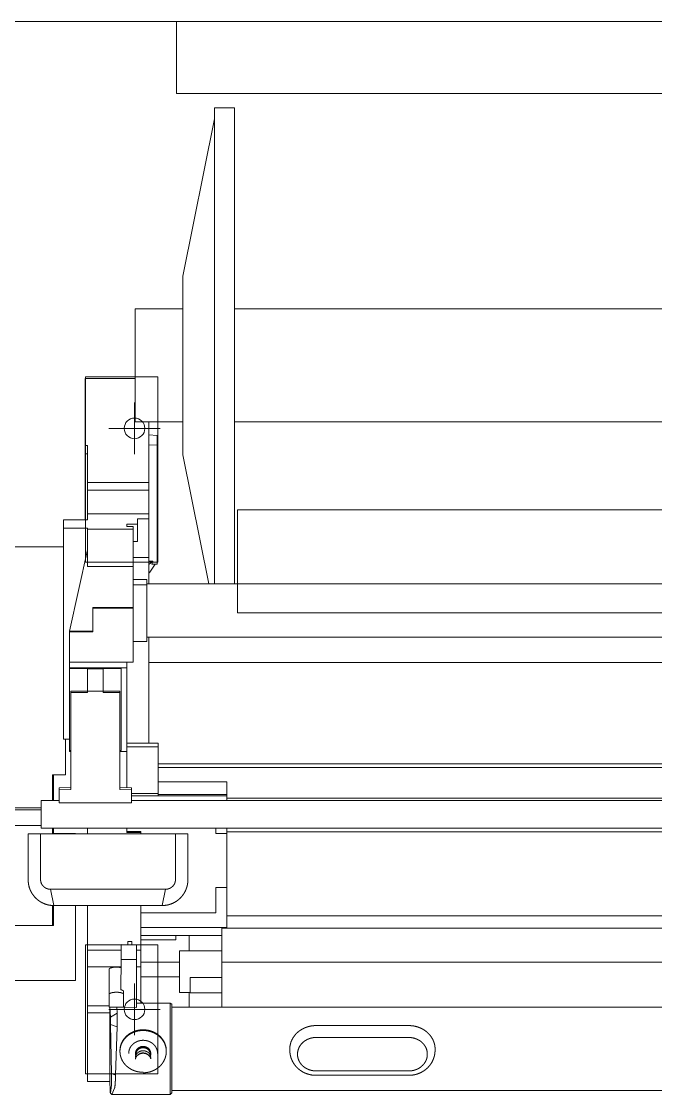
# Model space of a CAD drawing. Header units: millimetres. Extents: x 2905 to 8933, y 3109 to 7202.
# Drawn here: x 4486 to 5716, y 5118 to 7202 of the extents above; entities that cross this region are included whole.
import ezdxf

# ---------------------------------------------------------------- set-up
doc = ezdxf.new("R2010")
doc.units = ezdxf.units.MM
doc.layers.add('1', color=7, linetype='Continuous', true_color=0xffffff)

msp = doc.modelspace()

# ---------------------------------------------------------------- linework, layer by layer
at = {"layer": '1', "color": 4, "linetype": 'Continuous', "lineweight": 13}
for p, q in [((2905.1, 7201.9), (8933.1, 7201.9)), ((2905.1, 7201.9), (8933.1, 7201.9)), ((2905.1, 7201.9, -300), (8933.1, 7201.9, -300)), ((4786.6, 7061.9), (4786.6, 7201.9)), ((4786.6, 7061.9), (8430.6, 7061.9)), ((4899.1, 7034.1), (4860.1, 7034.1)), ((4860.1, 7013.1), (4799.1, 6707.6)), ((4799.2, 6643.7), (4706.1, 6643.7)), ((8319.1, 6643.7), (4899.1, 6643.7)), ((4609.1, 6378.4), (4609.1, 6508.9)), ((4609.1, 6508.9), (4706.1, 6508.9)), ((4610.1, 6511.9), (4750.6, 6511.9)), ((4610.1, 6151.9), (4610.1, 6511.9)), ((4750.6, 6511.9), (4750.6, 6151.9)), ((4705.1, 6461.9), (4705.1, 6361.9)), ((4706.1, 6424.6), (4799.2, 6424.6)), ((4733.1, 6424.6), (4733.1, 6306.8)), ((4734.9, 6424.6), (4733.1, 6424.4)), ((4899.1, 6424.6), (8319.1, 6424.6)), ((4655.1, 6411.9), (4755.1, 6411.9)), ((4733.1, 6399.4), (4749.1, 6398)), ((4749.1, 6379.3), (4749.1, 6398)), ((4609.1, 6362.3), (4609.1, 6378.4)), ((4614.1, 6378.4), (4609.1, 6378.4)), ((4614.1, 6378.4), (4614.1, 6306.8)), ((4749.1, 6379.3), (4733.1, 6379.9)), ((4749.1, 6379.3), (4749.1, 6148)), ((4609.1, 6234), (4609.1, 6362.3)), ((4609.1, 6362.3), (4614.1, 6362.3)), ((4799.1, 6360.6), (4849.2, 6109.9)), ((4614.1, 6306.8), (4614.1, 6291.6)), ((4614.1, 6306.8), (4733.1, 6306.8)), ((4733.1, 6306.8), (4733.1, 6291.6)), ((4614.1, 6245.7), (4614.1, 6291.6)), ((4733.1, 6291.6), (4614.1, 6291.6)), ((4733.1, 6291.6), (4733.1, 6245.7)), ((4905.1, 6053.9), (4905.1, 6253.9)), ((4905.1, 6253.9), (8313.1, 6253.9)), ((4567.1, 6234), (4567.1, 6218.2)), ((4614.1, 6234), (4567.1, 6234)), ((4614.1, 6234), (4614.1, 6245.7)), ((4614.1, 6245.7), (4733.1, 6245.7)), ((4733.1, 6236.5), (4711.1, 6236.5)), ((4711.1, 6236.5), (4711.1, 6226.1)), ((4733.1, 6245.7), (4733.1, 6236.5)), ((4733.1, 6236.5), (4733.1, 6161.1)), ((4567.1, 6218.2), (4567.1, 5808.7)), ((4614.1, 6218.2), (4567.1, 6218.2)), ((4614.1, 6216.5), (4614.1, 6218.2)), ((4614.1, 6216.5), (4614.1, 6143.6)), ((4614.1, 6216.5), (4702.6, 6216.5)), ((4690.1, 6221.3), (4690.1, 6226.1)), ((4690.1, 6226.1), (4711.1, 6226.1)), ((4702.6, 6221.3), (4690.1, 6221.3)), ((4702.6, 6221.3), (4702.6, 6216.5)), ((4702.6, 6143.6), (4702.6, 6216.5)), ((4711.1, 6192.4), (4711.1, 6226.1)), ((4702.6, 6192.4), (4711.1, 6192.4)), ((4341.1, 6181.8), (4567.1, 6181.8)), ((4614.1, 6176.1), (4579.1, 6018.4)), ((4579.1, 6018.2), (4614.1, 6175.8)), ((4750.6, 6151.9), (4610.1, 6151.9)), ((4702.6, 6161.1), (4733.1, 6161.1)), ((4733.1, 6161.1), (4733.1, 6109.9)), ((4740.7, 6154), (4733.1, 6147.6)), ((4733.1, 6154), (4740.7, 6154)), ((4745.2, 6148), (4735, 6132.5)), ((4740.7, 6154), (4738.7, 6148)), ((4749.1, 6148), (4738.7, 6148)), ((4702.6, 6143.6), (4614.1, 6143.6)), ((4702.6, 6143.6), (4702.6, 6064.3)), ((4735, 6132.5), (4733.1, 6130.9)), ((4729.1, 6118.3), (4702.6, 6118.3)), ((4729.1, 6107.9), (4702.6, 6107.9)), ((4729.1, 6118.3), (4729.1, 6107.9)), ((8492.6, 6109.9), (4729.1, 6109.9)), ((4729.1, 6107.9), (4729.1, 5998)), ((4623.9, 6062.8), (4623.9, 6064.3)), ((4623.9, 6064.3), (4702.6, 6064.3)), ((4702.6, 6062.8), (4623.9, 6062.8)), ((4623.9, 6062.8), (4623.9, 6016.7)), ((4702.6, 6064.3), (4702.6, 6062.8)), ((4702.6, 6062.8), (4702.6, 5958)), ((8313.1, 6053.9), (4905.1, 6053.9)), ((4579.1, 6018.4), (4579.1, 6018.2)), ((4579.1, 6016.7), (4579.1, 6018.2)), ((4623.9, 6018.2), (4579.1, 6018.2)), ((4579.1, 5958), (4579.1, 6016.7)), ((4623.9, 6016.7), (4579.1, 6016.7)), ((4729.1, 6006.4), (8492.6, 6006.4)), ((4733.1, 6006.4), (4733.1, 5800.9)), ((4729.1, 5998), (4702.6, 5998)), ((4579.1, 5946.7), (4579.1, 5958)), ((4579.1, 5958), (4702.6, 5958)), ((4579.1, 5945.9), (4579.1, 5946.7)), ((4579.1, 5946.7), (4679.1, 5946.7)), ((4579.1, 5786.5), (4579.1, 5945.9)), ((4614.1, 5945.9), (4579.1, 5945.9)), ((4614.1, 5945), (4614.1, 5945.9)), ((4614.1, 5901.9), (4614.1, 5945)), ((4614.1, 5945), (4644.1, 5945)), ((4644.1, 5945.9), (4644.1, 5945)), ((4679.1, 5945.9), (4644.1, 5945.9)), ((4644.1, 5901.9), (4644.1, 5945)), ((4679.1, 5946.7), (4690.1, 5946.7)), ((4679.1, 5945.9), (4679.1, 5946.7)), ((4679.1, 5945.9), (4679.1, 5786.5)), ((4690.1, 5946.7), (4690.1, 5958)), ((4690.1, 5784.3), (4690.1, 5946.7)), ((8472.1, 5957.3), (4733.2, 5957.3)), ((4581.6, 5898.8), (4581.6, 5901.5)), ((4614.1, 5901.5), (4581.6, 5901.5)), ((4614.1, 5898.8), (4581.6, 5898.8)), ((4581.6, 5898.8), (4581.6, 5710.9)), ((4614.1, 5901.9), (4614.1, 5898.8)), ((4644.1, 5901.9), (4614.1, 5901.9)), ((4644.1, 5898.8), (4644.1, 5901.9)), ((4676.6, 5901.5), (4644.1, 5901.5)), ((4676.6, 5898.8), (4644.1, 5898.8)), ((4676.6, 5898.8), (4676.6, 5901.5)), ((4676.6, 5898.8), (4676.6, 5710.9)), ((4579.1, 5808.7), (4567.1, 5808.7)), ((4571.1, 5808.7), (4571.1, 5739.3)), ((4690.1, 5800.9), (4751.1, 5800.9)), ((4690.1, 5793.5), (4751.1, 5793.5)), ((4751.1, 5800.9), (4751.1, 5793.5)), ((4751.1, 5793.5), (4751.1, 5702.8)), ((4579.1, 5786.5), (4579.1, 5784.3)), ((4581.6, 5786.5), (4579.1, 5786.5)), ((4581.6, 5784.3), (4579.1, 5784.3)), ((4676.6, 5786.5), (4679.1, 5786.5)), ((4690.1, 5784.3), (4676.6, 5784.3)), ((8472.1, 5760.9), (4751.2, 5760.9)), ((8472.1, 5753.6), (4751.2, 5753.6)), ((4546.1, 5689.1), (4546.1, 5739.3)), ((4547.6, 5739.3), (4546.1, 5739.3)), ((4547.6, 5739.3), (4571.1, 5739.3)), ((4547.6, 5689.1), (4547.6, 5739.3)), ((4559.1, 5713.8), (4581.6, 5714.6)), ((4559.1, 5713.8), (4559.1, 5710.1)), ((4581.6, 5710.9), (4559.1, 5710.1)), ((4559.1, 5685.1), (4559.1, 5710.1)), ((4676.6, 5714.6), (4699.1, 5713.8)), ((4676.6, 5710.9), (4699.1, 5710.1)), ((4690.1, 5714.1), (4690.1, 5726.1)), ((4699.1, 5710.1), (4699.1, 5713.8)), ((4699.1, 5710.1), (4699.1, 5685.1)), ((4884.1, 5725.9), (4751.1, 5725.9)), ((4884.1, 5725.8), (4884.1, 5721)), ((4559.1, 5689.1), (4524.1, 5689.1)), ((4524.1, 5685.4), (4524.1, 5689)), ((4547.6, 5689.5), (4559.1, 5689.5)), ((4699.1, 5702.8), (4751.1, 5702.8)), ((4699.1, 5698.5), (4751.1, 5698.5)), ((4699.1, 5698.4), (4884.1, 5698.4)), ((8519.1, 5689.1), (4699.2, 5689.1)), ((4751.1, 5698.5), (4751.1, 5702.8)), ((4884.1, 5700.8), (4751.1, 5700.8)), ((4884.1, 5698.4), (4884.1, 5700.8)), ((4884.1, 5698.4), (4884.1, 5689.1)), ((8379.1, 5693.7), (4884.1, 5693.7)), ((4524.1, 5675.4), (4223.1, 5675.4)), ((4524.1, 5671), (4223.1, 5671)), ((4524.1, 5669.6), (4524.1, 5649.6)), ((4699.1, 5685.1), (4559.1, 5685.1)), ((4524.1, 5641.1), (4223.1, 5641.1)), ((4524.1, 5635.4), (8714.1, 5635.4)), ((4546.1, 5624.6), (4546.1, 5635.4)), ((4547.6, 5624.6), (4547.6, 5635.4)), ((4614.1, 5624.6), (4614.1, 5635.4)), ((4690.1, 5635.4), (4690.1, 5627.5)), ((4717.1, 5628.9), (4690.1, 5628.9)), ((4690.1, 5627.5), (4717.1, 5627.5)), ((4717.1, 5628.9), (4717.1, 5627.5)), ((4717.1, 5624.6), (4717.1, 5627.5)), ((4863.1, 5635.4), (4863.1, 5625.6)), ((4884.1, 5625.6), (4863.1, 5625.6)), ((4884.1, 5635.4), (4884.1, 5625.6)), ((8379.1, 5628.6), (4884.1, 5628.6)), ((4884.1, 5520.7), (4884.1, 5625.6)), ((4498.6, 5535.4), (4498.6, 5624.6)), ((4498.6, 5624.6), (4522.8, 5624.6)), ((4522.8, 5624.6), (4522.8, 5535.4)), ((4590.8, 5625.1), (4547.6, 5625.1)), ((4784.4, 5535.4), (4784.4, 5624.6)), ((4784.4, 5624.6), (4808.6, 5624.6)), ((4808.6, 5624.6), (4808.6, 5535.4)), ((4542.3, 5517), (4548.6, 5485.4)), ((4764.9, 5517), (4758.6, 5485.4)), ((4863.1, 5520.7), (4884.1, 5520.7)), ((4863.1, 5520.7), (4863.1, 5471.5)), ((4884.1, 5520.7), (4884.1, 5475.8)), ((4546.1, 5446.8), (4546.1, 5485.4)), ((4547.6, 5446.8), (4547.6, 5485.4)), ((4614.1, 5399), (4614.1, 5485.4)), ((4717.1, 5399), (4717.1, 5485.4)), ((4717.1, 5471.5), (4863.1, 5471.5)), ((4884.1, 5465.2), (8379.1, 5465.2)), ((4546.1, 5446.8), (4341.1, 5446.8)), ((4547.6, 5446.8), (4546.1, 5446.8)), ((4717.1, 5443.1), (4884.1, 5443.1)), ((8333.1, 5441.5), (4874.6, 5441.5)), ((4884.1, 5443.1), (4884.1, 5441.5)), ((4717.1, 5427.5), (4874.6, 5427.5)), ((4717.1, 5419), (4785.1, 5419)), ((4785.1, 5427.5), (4785.1, 5419)), ((4811.1, 5427.5), (4811.1, 5397.8)), ((4610.1, 5158.9), (4610.1, 5408.9)), ((4610.1, 5408.9), (4750.6, 5408.9)), ((4614.1, 5371.9), (4614.1, 5399)), ((4679, 5399), (4614.1, 5399)), ((4679.1, 5409.6), (4678.9, 5380.9)), ((4709.1, 5409.3), (4679.1, 5409.6)), ((4699.9, 5415.8), (4691.9, 5415.8)), ((4691.9, 5415.3), (4691.9, 5409.5)), ((4699.9, 5415.3), (4699.9, 5409.4)), ((4708.9, 5380.7), (4709.1, 5409.3)), ((4709.1, 5409.3), (4709.1, 5316.4)), ((4717.1, 5399), (4709.1, 5399)), ((4717.1, 5371.9), (4717.1, 5399)), ((4750.6, 5408.9), (4750.6, 5158.9)), ((4874.6, 5397.8), (4792.6, 5397.8)), ((4678.9, 5380.9), (4678.8, 5321.9)), ((4678.9, 5380.9), (4708.9, 5380.7)), ((4708.9, 5380.7), (4708.8, 5287.7)), ((4792.6, 5375.5), (4717.1, 5375.5)), ((4614.1, 5290.9), (4614.1, 5366.3)), ((4678.9, 5366.3), (4614.1, 5366.3)), ((4655.9, 5361.8), (4655.9, 5335.5)), ((4655.9, 5361.8), (4655.9, 5313)), ((4717.1, 5366.3), (4709.1, 5366.3)), ((4717.1, 5296.1), (4717.1, 5366.3)), ((8333.1, 5375.2), (4874.6, 5375.2)), ((4125.8, 5340.1), (4590.8, 5340.1)), ((4655.9, 5335.5), (4655.9, 5327.8)), ((4705.1, 5333.9), (4705.1, 5233.9)), ((4717.1, 5347.1), (4792.6, 5347.1)), ((4874.6, 5345.8), (4813.1, 5345.8)), ((4655.9, 5329), (4655.9, 5327.8)), ((4655.9, 5329), (4655.9, 5288.1)), ((4655.9, 5288.1), (4655.9, 5313)), ((4683.9, 5313), (4683.9, 5318.7)), ((4683.9, 5288.1), (4683.9, 5313)), ((4709.1, 5316.4), (4708.8, 5287.7)), ((4792.6, 5316.8), (4813.1, 5316.8)), ((4811.1, 5316.8), (4811.1, 5288.3)), ((4813.1, 5315.8), (4874.6, 5315.8)), ((4708.9, 5296.1), (4774.4, 5296.1)), ((4774.4, 5296.1), (4777.4, 5294.1)), ((4774.4, 5296.1), (4774.4, 5276.3)), ((4777.4, 5294.1), (4777.4, 5274.4)), ((4614.1, 5290.9), (4655.9, 5290.9)), ((4614.1, 5144), (4614.1, 5277.1)), ((4614.1, 5277.1), (4657.4, 5277.1)), ((4655.1, 5283.9), (4755.1, 5283.9)), ((4655.9, 5288.1), (4683.9, 5288.1)), ((4657.4, 5287.3), (4658.6, 5288.1)), ((4657.4, 5287.3), (4658.3, 5268.4)), ((4657.4, 5287.3), (4657.4, 5141.1)), ((4658.3, 5268.4), (4671.2, 5276.3)), ((4670.8, 5288.1), (4671.2, 5276.3)), ((4678.8, 5288.1), (4678.8, 5287.9)), ((4678.8, 5287.9), (4708.8, 5287.7)), ((4777.4, 5288.3), (8407.4, 5288.3)), ((4658.7, 5254.8), (4671.2, 5249.8)), ((4660.3, 5159.2), (4658.7, 5254.8)), ((4777.4, 5157.2), (4777.4, 5251.1)), ((5057.4, 5252.4), (5147.4, 5252.4)), ((5147.4, 5252.4), (5237.4, 5252.4)), ((4671.2, 5249.8), (4668.3, 5155.9)), ((4774.4, 5249.8), (4774.4, 5155.9)), ((5057.4, 5229.3), (5147.4, 5229.3)), ((5237.4, 5229.3), (5147.4, 5229.3)), ((4676.8, 5203.6), (4676.8, 5202.3)), ((4707, 5198.6), (4707, 5196.9)), ((4708, 5196.9), (4708, 5195.1)), ((4735.5, 5195.1), (4735.5, 5196.9)), ((4736.5, 5196.9), (4736.5, 5198.6)), ((4766.8, 5202.3), (4766.8, 5203.6)), ((4750.6, 5158.9), (4610.1, 5158.9)), ((4660.3, 5159.2), (4668.3, 5155.9)), ((5057.4, 5164.3), (5237.4, 5164.3)), ((5057.4, 5155.8), (5237.4, 5155.8)), ((4657.4, 5144), (4614.1, 5144)), ((4657.4, 5141.1), (4657.7, 5130.2)), ((4658.2, 5121.4), (4660.2, 5136.6)), ((4666.3, 5130.6), (4661.1, 5118.6)), ((4774.4, 5130.6), (4774.4, 5118.6)), ((4777.4, 5121.6), (4777.4, 5133.6)), ((4777.4, 5126.5), (8407.4, 5126.5)), ((4658.2, 5121.4), (4661.1, 5118.6)), ((4661, 5118.5), (4774.4, 5118.5)), ((4774.4, 5118.5), (4777.4, 5121.5))]:
    msp.add_line(p, q, dxfattribs=at)
for centre in [(4705.1, 6411.9), (4705.1, 5283.9)]:
    msp.add_circle(centre, 20, dxfattribs=at)
for points, knots in [([(4860.1, 7034.1), (4860.1, 7034), (4860.1, 7033.2), (4860.1, 7032.5), (4860.1, 7030.5), (4860.1, 7027.6), (4860.1, 7024), (4860.1, 7019.5), (4860.1, 7014.3), (4860.1, 7008.3), (4860.1, 7001.5), (4860.1, 6993.9), (4860.1, 6985.6), (4860.1, 6976.6), (4860.1, 6966.8), (4860.1, 6956.4), (4860.1, 6950.9), (4860.1, 6939.4), (4860.1, 6927.2), (4860.1, 6914.5), (4860.1, 6907.8), (4860.1, 6894.1), (4860.1, 6879.8), (4860.1, 6865), (4860.1, 6849.6), (4860.1, 6841.7), (4860.1, 6825.5), (4860.1, 6808.9), (4860.1, 6800.4), (4860.1, 6783.1), (4860.1, 6765.4), (4860.1, 6747.3), (4860.1, 6728.9), (4860.1, 6710.1), (4860.1, 6691.1), (4860.1, 6681.5), (4860.1, 6662.1), (4860.1, 6642.5), (4860.1, 6622.7), (4860.1, 6602.7), (4860.1, 6582.7), (4860.1, 6562.6), (4860.1, 6542.4), (4860.1, 6532.3), (4860.1, 6512.1), (4860.1, 6492), (4860.1, 6471.9), (4860.1, 6451.9), (4860.1, 6432.1), (4860.1, 6412.4), (4860.1, 6393), (4860.1, 6373.7), (4860.1, 6354.7), (4860.1, 6336), (4860.1, 6317.7), (4860.1, 6299.7), (4860.1, 6282), (4860.1, 6264.8), (4860.1, 6248), (4860.1, 6231.7), (4860.1, 6223.7), (4860.1, 6208.2), (4860.1, 6193.1), (4860.1, 6178.7), (4860.1, 6164.8), (4860.1, 6151.5), (4860.1, 6138.8), (4860.1, 6126.7), (4860.1, 6115.4), (4860.1, 6109.9)], [0, 0, 0.00011, 0.000991, 0.001762, 0.003962, 0.007038, 0.010984, 0.015793, 0.021458, 0.02797, 0.035318, 0.04349, 0.052473, 0.062251, 0.07281, 0.084132, 0.090074, 0.102504, 0.11565, 0.129489, 0.136662, 0.151498, 0.166968, 0.183049, 0.199712, 0.208254, 0.225742, 0.243743, 0.252927, 0.271643, 0.290799, 0.310362, 0.330302, 0.350584, 0.371177, 0.381579, 0.402574, 0.423795, 0.445206, 0.466774, 0.488464, 0.510238, 0.532063, 0.542983, 0.564816, 0.58661, 0.608331, 0.629941, 0.651407, 0.672692, 0.693764, 0.714586, 0.735125, 0.755349, 0.775222, 0.794715, 0.813794, 0.832428, 0.850588, 0.868243, 0.876873, 0.893717, 0.909987, 0.925656, 0.940698, 0.95509, 0.968805, 0.981824, 0.994125, 1, 1]), ([(4899.1, 7034.1), (4899.1, 7034), (4899.1, 7033.2), (4899.1, 7032.5), (4899.1, 7030.5), (4899.1, 7027.6), (4899.1, 7024), (4899.1, 7019.5), (4899.1, 7014.3), (4899.1, 7008.3), (4899.1, 7001.5), (4899.1, 6993.9), (4899.1, 6985.6), (4899.1, 6976.6), (4899.1, 6966.8), (4899.1, 6956.4), (4899.1, 6950.9), (4899.1, 6939.4), (4899.1, 6927.2), (4899.1, 6920.9), (4899.1, 6907.8), (4899.1, 6894.1), (4899.1, 6879.8), (4899.1, 6865), (4899.1, 6849.6), (4899.1, 6841.7), (4899.1, 6825.5), (4899.1, 6808.9), (4899.1, 6791.8), (4899.1, 6774.3), (4899.1, 6756.4), (4899.1, 6738.1), (4899.1, 6719.5), (4899.1, 6700.6), (4899.1, 6681.5), (4899.1, 6662.1), (4899.1, 6642.5), (4899.1, 6622.7), (4899.1, 6602.7), (4899.1, 6582.7), (4899.1, 6562.6), (4899.1, 6542.4), (4899.1, 6532.3), (4899.1, 6512.1), (4899.1, 6492), (4899.1, 6471.9), (4899.1, 6451.9), (4899.1, 6432.1), (4899.1, 6412.4), (4899.1, 6393), (4899.1, 6373.7), (4899.1, 6354.7), (4899.1, 6336), (4899.1, 6317.7), (4899.1, 6299.7), (4899.1, 6282), (4899.1, 6264.8), (4899.1, 6248), (4899.1, 6231.7), (4899.1, 6215.9), (4899.1, 6200.6), (4899.1, 6193.1), (4899.1, 6178.7), (4899.1, 6164.8), (4899.1, 6151.5), (4899.1, 6138.8), (4899.1, 6126.7), (4899.1, 6115.4), (4899.1, 6109.9)], [0, 0, 0.00011, 0.000991, 0.001762, 0.003962, 0.007038, 0.010984, 0.015793, 0.021458, 0.02797, 0.035318, 0.04349, 0.052473, 0.062251, 0.07281, 0.084132, 0.090074, 0.102504, 0.11565, 0.122484, 0.136662, 0.151498, 0.166968, 0.183049, 0.199712, 0.208254, 0.225742, 0.243743, 0.262229, 0.281168, 0.300532, 0.320287, 0.340402, 0.360844, 0.381579, 0.402574, 0.423795, 0.445206, 0.466774, 0.488464, 0.510238, 0.532063, 0.542983, 0.564816, 0.58661, 0.608331, 0.629941, 0.651407, 0.672692, 0.693764, 0.714586, 0.735125, 0.755349, 0.775222, 0.794715, 0.813794, 0.832428, 0.850588, 0.868243, 0.885365, 0.901926, 0.909987, 0.925656, 0.940698, 0.95509, 0.968805, 0.981824, 0.994125, 1, 1]), ([(4799.1, 6707.6), (4799.1, 6707.5), (4799.1, 6706.7), (4799.1, 6705), (4799.1, 6702.6), (4799.1, 6699.3), (4799.1, 6695.3), (4799.1, 6692.9), (4799.1, 6687.7), (4799.1, 6681.8), (4799.1, 6678.6), (4799.1, 6671.6), (4799.1, 6667.9), (4799.1, 6659.9), (4799.1, 6651.4), (4799.1, 6642.3), (4799.1, 6632.7), (4799.1, 6622.6), (4799.1, 6612.1), (4799.1, 6601.2), (4799.1, 6590), (4799.1, 6578.5), (4799.1, 6566.9), (4799.1, 6555), (4799.1, 6543.1), (4799.1, 6537.1), (4799.1, 6525.1), (4799.1, 6513.2), (4799.1, 6501.4), (4799.1, 6489.7), (4799.1, 6478.2), (4799.1, 6467), (4799.1, 6456.2), (4799.1, 6445.6), (4799.1, 6440.6), (4799.1, 6430.7), (4799.1, 6425.9), (4799.1, 6416.8), (4799.1, 6408.3), (4799.1, 6400.4), (4799.1, 6393.1), (4799.1, 6389.7), (4799.1, 6383.4), (4799.1, 6377.8), (4799.1, 6373), (4799.1, 6368.9), (4799.1, 6365.7), (4799.1, 6363.2), (4799.1, 6362.3), (4799.1, 6361), (4799.1, 6360.6)], [0, 0, 0.000297, 0.002678, 0.00743, 0.014529, 0.02394, 0.035622, 0.042295, 0.057272, 0.074358, 0.083666, 0.103761, 0.114524, 0.137412, 0.162029, 0.188255, 0.215967, 0.245033, 0.275316, 0.306667, 0.33894, 0.37198, 0.405631, 0.439731, 0.474119, 0.491371, 0.525881, 0.560269, 0.594369, 0.62802, 0.66106, 0.693335, 0.724686, 0.754967, 0.76966, 0.798066, 0.811745, 0.837973, 0.862588, 0.885478, 0.906528, 0.916334, 0.934445, 0.950486, 0.964378, 0.97606, 0.985471, 0.99257, 0.99524, 0.998809, 1, 1]), ([(4706.1, 6534.1), (4706.1, 6543.7), (4706.1, 6548.4), (4706.1, 6557.8), (4706.1, 6562.5), (4706.1, 6571.6), (4706.1, 6580.4), (4706.1, 6588.9), (4706.1, 6597), (4706.1, 6604.5), (4706.1, 6611.6), (4706.1, 6618), (4706.1, 6623.9), (4706.1, 6629), (4706.1, 6633.4), (4706.1, 6637.1), (4706.1, 6639.9), (4706.1, 6642), (4706.1, 6642.7), (4706.1, 6643.6), (4706.1, 6643.7)], [0, 0, 0.087158, 0.130522, 0.216437, 0.258817, 0.34202, 0.422615, 0.499997, 0.573575, 0.642789, 0.707105, 0.766041, 0.819151, 0.866024, 0.906309, 0.939693, 0.965922, 0.984809, 0.991444, 0.999046, 1, 1]), ([(4706.1, 6424.6), (4706.1, 6425), (4706.1, 6426.2), (4706.1, 6428.3), (4706.1, 6431.2), (4706.1, 6434.8), (4706.1, 6439.3), (4706.1, 6444.4), (4706.1, 6450.2), (4706.1, 6456.7), (4706.1, 6463.7), (4706.1, 6471.3), (4706.1, 6479.3), (4706.1, 6487.8), (4706.1, 6492.2), (4706.1, 6501.2), (4706.1, 6510.4), (4706.1, 6519.8), (4706.1, 6529.3), (4706.1, 6534.1)], [0, 0, 0.003804, 0.015191, 0.034072, 0.060307, 0.093691, 0.133976, 0.180849, 0.233953, 0.292895, 0.357211, 0.426425, 0.499997, 0.577379, 0.617314, 0.699292, 0.783557, 0.869471, 0.956382, 1, 1]), ([(4690.1, 5726.1), (4690.1, 5732.5), (4690.1, 5738.9), (4690.1, 5745.3), (4690.1, 5751.6), (4690.1, 5757.6), (4690.1, 5763.2), (4690.1, 5768.5), (4690.1, 5773.1), (4690.1, 5775.3), (4690.1, 5779), (4690.1, 5782), (4690.1, 5784.3)], [0, 0, 0.109522, 0.220193, 0.33017, 0.437635, 0.540792, 0.637949, 0.727478, 0.807904, 0.844275, 0.908584, 0.960776, 1, 1]), ([(4884.1, 5721), (4884.1, 5720.2), (4884.1, 5719.4), (4884.1, 5717.3), (4884.1, 5714.3), (4884.1, 5710.5), (4884.1, 5708.3), (4884.1, 5703.5), (4884.1, 5700.8)], [0, 0, 0.041124, 0.078126, 0.184388, 0.332199, 0.519335, 0.62684, 0.867598, 1, 1]), ([(4524.1, 5669.6), (4524.1, 5673.2), (4524.1, 5676.7), (4524.1, 5679.7), (4524.1, 5682.3), (4524.1, 5684.1), (4524.1, 5685.2), (4524.1, 5685.4)], [0, 0, 0.228842, 0.447279, 0.642596, 0.803508, 0.920572, 0.987077, 1, 1]), ([(4524.1, 5635.4), (4524.1, 5635.5), (4524.1, 5636.3), (4524.1, 5637), (4524.1, 5639), (4524.1, 5641.5), (4524.1, 5643), (4524.1, 5646.2), (4524.1, 5649.6)], [0, 0, 0.007166, 0.064123, 0.113076, 0.24872, 0.428106, 0.531317, 0.757562, 1, 1]), ([(4533.5, 5624.6), (4564.8, 5624.6), (4580.4, 5624.6), (4611.8, 5624.6), (4643.3, 5624.6), (4674.7, 5624.6), (4706.1, 5624.6), (4737.5, 5624.6), (4768.8, 5624.6), (4784.4, 5624.6)], [0, 0, 0.124753, 0.187225, 0.312307, 0.437503, 0.562725, 0.687892, 0.812916, 0.937714, 1, 1]), ([(4548.6, 5485.4), (4548.6, 5485.4), (4544.4, 5485.6), (4540.2, 5486.1), (4536, 5487), (4532, 5488.2), (4528.1, 5489.8), (4524.3, 5491.7), (4520.7, 5493.9), (4517.3, 5496.4), (4514.2, 5499.1), (4511.2, 5502.2), (4508.6, 5505.5), (4506.2, 5508.9), (4504.1, 5512.6), (4502.3, 5516.4), (4500.9, 5520.4), (4499.8, 5524.5), (4499.2, 5528.1), (4498.8, 5531.7), (4498.6, 5535.4)], [0, 0, 0.00059, 0.054214, 0.108025, 0.16184, 0.215465, 0.269089, 0.322908, 0.376727, 0.430357, 0.483987, 0.537809, 0.591631, 0.645268, 0.698874, 0.752674, 0.806474, 0.860085, 0.906703, 0.953384, 1, 1]), ([(4522.8, 5535.4), (4522.9, 5533.4), (4523.3, 5531.5), (4523.8, 5529.6), (4524.6, 5527.7), (4525.5, 5526), (4526.6, 5524.4), (4528, 5522.9), (4529.5, 5521.5), (4531.1, 5520.3), (4532.9, 5519.3), (4534.9, 5518.4), (4536.9, 5517.7), (4539.6, 5517.2), (4542.3, 5517)], [0, 0, 0.066348, 0.132909, 0.199234, 0.265454, 0.331839, 0.398001, 0.465662, 0.53348, 0.601086, 0.672813, 0.744732, 0.816434, 0.908215, 1, 1]), ([(4808.6, 5535.4), (4808.5, 5532.2), (4808.2, 5529), (4807.7, 5525.8), (4807, 5522.6), (4806, 5519.4), (4804.8, 5516.3), (4803.1, 5512.5), (4801, 5508.9), (4798.6, 5505.4), (4795.9, 5502.1), (4793, 5499.1), (4789.9, 5496.4), (4786.5, 5493.8), (4782.8, 5491.6), (4779.1, 5489.8), (4775.2, 5488.2), (4771.1, 5487), (4767, 5486.1), (4762.8, 5485.6), (4758.6, 5485.4)], [0, 0, 0.04071, 0.081464, 0.122175, 0.164489, 0.206844, 0.249153, 0.302049, 0.354942, 0.409367, 0.463788, 0.516694, 0.569595, 0.624029, 0.678465, 0.731392, 0.784319, 0.838778, 0.893239, 0.946619, 1, 1]), ([(4764.9, 5517), (4767.2, 5517.1), (4769.5, 5517.5), (4771.7, 5518.1), (4773.8, 5519), (4775.9, 5520.2), (4777.7, 5521.5), (4779.4, 5523), (4780.8, 5524.7), (4782.1, 5526.6), (4783, 5528.5), (4783.7, 5530.4), (4784.2, 5532.5), (4784.4, 5533.9), (4784.4, 5535.4)], [0, 0, 0.077306, 0.154851, 0.23216, 0.309592, 0.387303, 0.464773, 0.539909, 0.615349, 0.690547, 0.761034, 0.831813, 0.902356, 0.951179, 1, 1]), ([(4542.3, 5517), (4574, 5517), (4589.9, 5517), (4621.8, 5517), (4653.6, 5517), (4685.5, 5517), (4717.3, 5517), (4749.1, 5517), (4764.9, 5517)], [0, 0, 0.142608, 0.214011, 0.356956, 0.499999, 0.643044, 0.785989, 0.928733, 1, 1]), ([(4758.6, 5485.4), (4726.4, 5485.4), (4694.1, 5485.4), (4661.7, 5485.4), (4629.4, 5485.4), (4597, 5485.4), (4564.7, 5485.4), (4548.6, 5485.4)], [0, 0, 0.153589, 0.30746, 0.461483, 0.61554, 0.769504, 0.923249, 1, 1]), ([(4590.8, 5485.4), (4590.8, 5474.6), (4590.8, 5463.8), (4590.8, 5453.2), (4590.8, 5442.7), (4590.8, 5432.5), (4590.8, 5422.6), (4590.8, 5413), (4590.8, 5408.3), (4590.8, 5399.3), (4590.8, 5390.8), (4590.8, 5382.8), (4590.8, 5375.4), (4590.8, 5368.6), (4590.8, 5362.5), (4590.8, 5357), (4590.8, 5352.3), (4590.8, 5348.3), (4590.8, 5345.1), (4590.8, 5342.6), (4590.8, 5341), (4590.8, 5340.2), (4590.8, 5340.1)], [0, 0, 0.074246, 0.148177, 0.221369, 0.293402, 0.363864, 0.43235, 0.498467, 0.53052, 0.592379, 0.650954, 0.705904, 0.75692, 0.803707, 0.845995, 0.883546, 0.916141, 0.943593, 0.965746, 0.982473, 0.993678, 0.999297, 1, 1]), ([(4884.1, 5475.8), (4884.1, 5472.9), (4884.1, 5466.4), (4884.1, 5459.3), (4884.1, 5451.5), (4884.1, 5443.1)], [0, 0, 0.089906, 0.287023, 0.505742, 0.744112, 1, 1]), ([(4874.6, 5441.5), (4874.6, 5441.4), (4874.6, 5440.5), (4874.6, 5438.8), (4874.6, 5436.3), (4874.6, 5434.8), (4874.6, 5431.1), (4874.6, 5426.6), (4874.6, 5424.2), (4874.6, 5418.7), (4874.6, 5412.6), (4874.6, 5409.4), (4874.6, 5402.5), (4874.6, 5395.1), (4874.6, 5387.4), (4874.6, 5379.3), (4874.6, 5375.2)], [0, 0, 0.001603, 0.014402, 0.03986, 0.077732, 0.101208, 0.156943, 0.223904, 0.261392, 0.343898, 0.435748, 0.484891, 0.588996, 0.699977, 0.816705, 0.938013, 1, 1]), ([(4691.9, 5409.5), (4691.9, 5412.2), (4691.9, 5414.2), (4691.9, 5415.5), (4691.9, 5415.8), (4691.9, 5415.8), (4691.9, 5415.7), (4691.9, 5415.3)], [0, 0, 0.398765, 0.694196, 0.873076, 0.916108, 0.927445, 0.947947, 1, 1]), ([(4699.9, 5415.8), (4699.9, 5415.7), (4699.9, 5415.3)], [0, 0, 0.250828, 1, 1]), ([(4792.6, 5357.3), (4792.6, 5363.1), (4792.6, 5368.7), (4792.6, 5374.1), (4792.6, 5379.2), (4792.6, 5383.8), (4792.6, 5387.9), (4792.6, 5391.4), (4792.6, 5394.2), (4792.6, 5396.2), (4792.6, 5396.9), (4792.6, 5397.7), (4792.6, 5397.8)], [0, 0, 0.142311, 0.281732, 0.415411, 0.540639, 0.654858, 0.755751, 0.84125, 0.909625, 0.959488, 0.977143, 0.997452, 1, 1]), ([(4614.1, 5366.3), (4614.1, 5366.8), (4614.1, 5368.5), (4614.1, 5369.5), (4614.1, 5371.9)], [0, 0, 0.092961, 0.387629, 0.576883, 1, 1]), ([(4678.9, 5364.9), (4677.4, 5365.2), (4675.9, 5365.5), (4674.3, 5365.7), (4672.6, 5365.8), (4670.8, 5365.9), (4669, 5365.9), (4667.3, 5365.8), (4665.6, 5365.7), (4664, 5365.5), (4662.4, 5365.2), (4661, 5364.9), (4659.7, 5364.6), (4658.6, 5364.2), (4657.6, 5363.8), (4656.9, 5363.3), (4656.3, 5362.8), (4656, 5362.3), (4655.9, 5361.8)], [0, 0, 0.059751, 0.123911, 0.191606, 0.26189, 0.33375, 0.406157, 0.478067, 0.548424, 0.616244, 0.680564, 0.740508, 0.795303, 0.844304, 0.887072, 0.923406, 0.95353, 0.978377, 1, 1]), ([(4717.1, 5366.3), (4717.1, 5366.8), (4717.1, 5368.5), (4717.1, 5369.5), (4717.1, 5371.9)], [0, 0, 0.092961, 0.387629, 0.576883, 1, 1]), ([(4792.6, 5316.8), (4792.6, 5317.2), (4792.6, 5318.5), (4792.6, 5320.5), (4792.6, 5323.2), (4792.6, 5326.7), (4792.6, 5330.8), (4792.6, 5335.4), (4792.6, 5340.5), (4792.6, 5345.9), (4792.6, 5351.6), (4792.6, 5357.3)], [0, 0, 0.010183, 0.040512, 0.090366, 0.15875, 0.244249, 0.345142, 0.459361, 0.584589, 0.718268, 0.857689, 1, 1]), ([(4874.6, 5375.2), (4874.6, 5374.8), (4874.6, 5373.6), (4874.6, 5371.6), (4874.6, 5368.9), (4874.6, 5365.4), (4874.6, 5361.4), (4874.6, 5356.7), (4874.6, 5351.6), (4874.6, 5346.1), (4874.6, 5340.4), (4874.6, 5334.4), (4874.6, 5328.4), (4874.6, 5325.4), (4874.6, 5319.5), (4874.6, 5313.8), (4874.6, 5311.1), (4874.6, 5305.9), (4874.6, 5301.1), (4874.6, 5296.9), (4874.6, 5295.1), (4874.6, 5291.8), (4874.6, 5289.3), (4874.6, 5288.3)], [0, 0, 0.004676, 0.018621, 0.041579, 0.073129, 0.112691, 0.159552, 0.212842, 0.271596, 0.334734, 0.401101, 0.469485, 0.538638, 0.573106, 0.641037, 0.706598, 0.73811, 0.797884, 0.852415, 0.900709, 0.922237, 0.959558, 0.988684, 1, 1]), ([(4813.1, 5330.8), (4813.1, 5334.4), (4813.1, 5337.8), (4813.1, 5340.7), (4813.1, 5343.1), (4813.1, 5344.1), (4813.1, 5345.4), (4813.1, 5345.8)], [0, 0, 0.239317, 0.464722, 0.663117, 0.822992, 0.885457, 0.97094, 1, 1]), ([(4655.9, 5313), (4656, 5313.5), (4656.3, 5314), (4656.8, 5314.5), (4657.5, 5314.9), (4658.4, 5315.3), (4659.4, 5315.7), (4660.6, 5316.1), (4661.9, 5316.4), (4663.4, 5316.6), (4664.9, 5316.8), (4666.5, 5317), (4668.2, 5317.1), (4669.9, 5317.1), (4671.6, 5317.1), (4673.2, 5317), (4674.9, 5316.8), (4676.4, 5316.6), (4677.8, 5316.4), (4679.2, 5316.1), (4680.4, 5315.7), (4681.4, 5315.3), (4682.3, 5314.9), (4683, 5314.5), (4683.5, 5314), (4683.8, 5313.5), (4683.9, 5313)], [0, 0, 0.016471, 0.035246, 0.057806, 0.084877, 0.116657, 0.153058, 0.193798, 0.238461, 0.286507, 0.33737, 0.390386, 0.444851, 0.500047, 0.555254, 0.609708, 0.662713, 0.713577, 0.761623, 0.806268, 0.846997, 0.883388, 0.915163, 0.942216, 0.964761, 0.983534, 1, 1]), ([(4678.8, 5321.9), (4680.1, 5321.6), (4681.2, 5321.2), (4682.2, 5320.7), (4682.9, 5320.2), (4683.5, 5319.8), (4683.8, 5319.2), (4683.9, 5318.7)], [0, 0, 0.210942, 0.399696, 0.564428, 0.704533, 0.820781, 0.916702, 1, 1]), ([(4813.1, 5315.8), (4813.1, 5316.2), (4813.1, 5317.5), (4813.1, 5319.6), (4813.1, 5322.3), (4813.1, 5325.5), (4813.1, 5329), (4813.1, 5330.8)], [0, 0, 0.02906, 0.114563, 0.251505, 0.431948, 0.645397, 0.879462, 1, 1]), ([(4614.1, 5277.1), (4614.1, 5281.6), (4614.1, 5283.9), (4614.1, 5288.6), (4614.1, 5290.9)], [0, 0, 0.323682, 0.491371, 0.831016, 1, 1]), ([(4671.2, 5276.3), (4671.3, 5275.2), (4671.3, 5272.8), (4671.4, 5270.3), (4671.4, 5267.7), (4671.4, 5266.2), (4671.4, 5263.4), (4671.4, 5260.6), (4671.4, 5257.8), (4671.4, 5255.1), (4671.3, 5252.4), (4671.2, 5249.8), (4671.2, 5249.8)], [0, 0, 0.039621, 0.128684, 0.223873, 0.323381, 0.379642, 0.483873, 0.589801, 0.695434, 0.799789, 0.901872, 0.999775, 1, 1]), ([(4774.4, 5276.3), (4774.4, 5272.4), (4774.4, 5268), (4774.4, 5265.8), (4774.4, 5261.1), (4774.4, 5256.4), (4774.4, 5251.9), (4774.4, 5249.8)], [0, 0, 0.147222, 0.310109, 0.395659, 0.571202, 0.747532, 0.918444, 1, 1]), ([(4777.4, 5251.1), (4777.4, 5255.3), (4777.4, 5259.7), (4777.4, 5264.2), (4777.4, 5268.6), (4777.4, 5272.5), (4777.4, 5274.4)], [0, 0, 0.181553, 0.372481, 0.564841, 0.750592, 0.921961, 1, 1]), ([(4658.3, 5268.4), (4658.3, 5267.6), (4658.4, 5265.6), (4658.5, 5263.5), (4658.5, 5261.4), (4658.6, 5259.1), (4658.6, 5257), (4658.7, 5254.8)], [0, 0, 0.060822, 0.203158, 0.357232, 0.51825, 0.682134, 0.84424, 1, 1]), ([(5006.4, 5202.9), (5006.3, 5205.8), (5006.3, 5208.7), (5006.6, 5211.6), (5007.1, 5214.5), (5007.8, 5217.4), (5008.6, 5220.2), (5009.7, 5222.9), (5011, 5225.6), (5012.4, 5228.2), (5014.1, 5230.7), (5015.9, 5233.2), (5017.8, 5235.5), (5019.9, 5237.7), (5022.2, 5239.7), (5024.6, 5241.7), (5027.2, 5243.5), (5029.8, 5245.1), (5032.6, 5246.6), (5035.5, 5247.9), (5038.4, 5249.1), (5041.5, 5250.1), (5044.6, 5250.9), (5047.7, 5251.6), (5050.9, 5252), (5054.1, 5252.3), (5057.4, 5252.4)], [0, 0, 0.036553, 0.073104, 0.109683, 0.146323, 0.183059, 0.219913, 0.256914, 0.294095, 0.33147, 0.369062, 0.406882, 0.444941, 0.483248, 0.521804, 0.560608, 0.599656, 0.638937, 0.678442, 0.718151, 0.758047, 0.79811, 0.838311, 0.878631, 0.919037, 0.959503, 1, 1]), ([(5237.4, 5252.4), (5240.6, 5252.3), (5243.8, 5252), (5247, 5251.6), (5250.2, 5250.9), (5253.3, 5250.1), (5256.3, 5249.1), (5259.3, 5247.9), (5262.1, 5246.6), (5264.9, 5245.1), (5267.6, 5243.5), (5270.1, 5241.7), (5272.5, 5239.7), (5274.8, 5237.7), (5276.9, 5235.5), (5278.9, 5233.2), (5280.7, 5230.7), (5282.3, 5228.2), (5283.8, 5225.6), (5285, 5222.9), (5286.1, 5220.2), (5287, 5217.4), (5287.6, 5214.5), (5288.1, 5211.6), (5288.4, 5208.7), (5288.5, 5205.8), (5288.3, 5202.9)], [0, 0, 0.040498, 0.080962, 0.12137, 0.161688, 0.201891, 0.241952, 0.281849, 0.321558, 0.36106, 0.400345, 0.439393, 0.478194, 0.516752, 0.555061, 0.593121, 0.630937, 0.668529, 0.705906, 0.743084, 0.780085, 0.816941, 0.853674, 0.890315, 0.926892, 0.963445, 1, 1]), ([(4676.8, 5203.6), (4676.9, 5206.4), (4677.2, 5209.1), (4677.7, 5211.9), (4678.4, 5214.5), (4679.4, 5217.2), (4680.5, 5219.8), (4681.8, 5222.3), (4683.3, 5224.7), (4685, 5227), (4686.9, 5229.2), (4688.9, 5231.3), (4691.1, 5233.3), (4693.4, 5235.1), (4695.8, 5236.8), (4698.4, 5238.3), (4701.1, 5239.6), (4703.8, 5240.8), (4706.7, 5241.9), (4709.6, 5242.7), (4712.6, 5243.4), (4715.6, 5243.8), (4718.7, 5244.1), (4721.8, 5244.2)], [0, 0, 0.041225, 0.082494, 0.123854, 0.165339, 0.206987, 0.248836, 0.290912, 0.333247, 0.375858, 0.418762, 0.461964, 0.505471, 0.549281, 0.593384, 0.637765, 0.682416, 0.727304, 0.772409, 0.817695, 0.863137, 0.90869, 0.954323, 1, 1]), ([(4721.8, 5161.7), (4718.8, 5161.8), (4715.7, 5162.1), (4712.7, 5162.5), (4709.7, 5163.2), (4706.8, 5164), (4703.9, 5165), (4701.1, 5166.2), (4698.4, 5167.6), (4695.9, 5169.1), (4693.4, 5170.8), (4691.1, 5172.6), (4688.9, 5174.5), (4686.9, 5176.6), (4685, 5178.8), (4683.3, 5181.2), (4681.8, 5183.6), (4680.5, 5186.1), (4679.4, 5188.7), (4678.5, 5191.3), (4677.7, 5194), (4677.2, 5196.7), (4676.9, 5199.5), (4676.8, 5202.3), (4676.9, 5205), (4677.2, 5207.8), (4677.7, 5210.5), (4678.4, 5213.2), (4679.4, 5215.9), (4680.5, 5218.5), (4681.8, 5221), (4683.3, 5223.4), (4685, 5225.7), (4686.8, 5227.9), (4688.9, 5230), (4691, 5232), (4693.4, 5233.8), (4695.8, 5235.5), (4698.4, 5237), (4701.1, 5238.4), (4703.8, 5239.5), (4706.7, 5240.6), (4709.6, 5241.4), (4712.6, 5242.1), (4715.6, 5242.5), (4718.7, 5242.8), (4721.8, 5242.9)], [0, 0, 0.022837, 0.045655, 0.068431, 0.091153, 0.113798, 0.136352, 0.158798, 0.181124, 0.203318, 0.225372, 0.247278, 0.269035, 0.290637, 0.312091, 0.333397, 0.354568, 0.375609, 0.396533, 0.417358, 0.438102, 0.458779, 0.479414, 0.500026, 0.520639, 0.541275, 0.56195, 0.582692, 0.603514, 0.624438, 0.645476, 0.66664, 0.687944, 0.709394, 0.730993, 0.752746, 0.77465, 0.796699, 0.818891, 0.841213, 0.863657, 0.886208, 0.90885, 0.931569, 0.954346, 0.977162, 1, 1]), ([(4721.8, 5244.2), (4724.8, 5244.1), (4727.9, 5243.8), (4730.9, 5243.4), (4733.9, 5242.7), (4736.8, 5241.9), (4739.7, 5240.8), (4742.5, 5239.6), (4745.2, 5238.3), (4747.7, 5236.8), (4750.2, 5235.1), (4752.5, 5233.3), (4754.7, 5231.3), (4756.7, 5229.2), (4758.5, 5227), (4760.2, 5224.7), (4761.7, 5222.3), (4763, 5219.8), (4764.2, 5217.2), (4765.1, 5214.5), (4765.8, 5211.9), (4766.4, 5209.1), (4766.7, 5206.4), (4766.8, 5203.6)], [0, 0, 0.045672, 0.091306, 0.136859, 0.182301, 0.227587, 0.272692, 0.317581, 0.362232, 0.406613, 0.450716, 0.494527, 0.538033, 0.581235, 0.62414, 0.666751, 0.709086, 0.751162, 0.793012, 0.83466, 0.876146, 0.917505, 0.958775, 1, 1]), ([(4721.8, 5242.9), (4724.8, 5242.8), (4727.8, 5242.5), (4730.8, 5242.1), (4733.8, 5241.4), (4736.7, 5240.6), (4739.5, 5239.6), (4742.3, 5238.5), (4744.9, 5237.1), (4747.5, 5235.6), (4749.9, 5234), (4752.2, 5232.2), (4754.4, 5230.3), (4756.4, 5228.3), (4758.2, 5226.1), (4759.9, 5223.8), (4761.5, 5221.4), (4762.8, 5219), (4764, 5216.4), (4764.9, 5213.8), (4765.7, 5211.2), (4766.2, 5208.5), (4766.6, 5205.8), (4766.8, 5203), (4766.7, 5200.3), (4766.5, 5197.6), (4766, 5194.9)], [0, 0, 0.040619, 0.081203, 0.12172, 0.162136, 0.202421, 0.242546, 0.282485, 0.322212, 0.361707, 0.400962, 0.439957, 0.478684, 0.517145, 0.555344, 0.593282, 0.630975, 0.668442, 0.705697, 0.742776, 0.779699, 0.816503, 0.853222, 0.889897, 0.926556, 0.963246, 1, 1]), ([(4693.8, 5198.5), (4693.9, 5200.7), (4694.2, 5202.9), (4694.7, 5205), (4695.5, 5207.1), (4696.4, 5209.2), (4697.5, 5211.1), (4698.8, 5213), (4700.3, 5214.7), (4702, 5216.4), (4703.8, 5217.9), (4705.7, 5219.2), (4707.8, 5220.4), (4709.9, 5221.4), (4712.2, 5222.3), (4714.5, 5222.9), (4716.9, 5223.4), (4719.3, 5223.7), (4721.8, 5223.8)], [0, 0, 0.052684, 0.105457, 0.158408, 0.211622, 0.265166, 0.319104, 0.373477, 0.428328, 0.483672, 0.539509, 0.595837, 0.652617, 0.709812, 0.767384, 0.825258, 0.883365, 0.941642, 1, 1]), ([(4707, 5198.6), (4707.1, 5200.2), (4707.4, 5201.8), (4708, 5203.4), (4708.7, 5204.8), (4709.6, 5206.2), (4710.7, 5207.5), (4712, 5208.6), (4713.4, 5209.6), (4714.9, 5210.4), (4716.5, 5211.1), (4718.2, 5211.6), (4720, 5211.9), (4721.8, 5211.9)], [0, 0, 0.072956, 0.146162, 0.219822, 0.294143, 0.36926, 0.445283, 0.522258, 0.600171, 0.678952, 0.758493, 0.83863, 0.91921, 1, 1]), ([(4707.5, 5193.6), (4707.1, 5195.2), (4707, 5196.8), (4707.1, 5198.4), (4707.4, 5200), (4707.9, 5201.5), (4708.7, 5203), (4709.6, 5204.4), (4710.7, 5205.7), (4711.9, 5206.8), (4713.3, 5207.8), (4714.9, 5208.7), (4716.5, 5209.3), (4718.2, 5209.8), (4720, 5210.1), (4721.8, 5210.2)], [0, 0, 0.063917, 0.127604, 0.191257, 0.255117, 0.319375, 0.384187, 0.449697, 0.516007, 0.583142, 0.65111, 0.719841, 0.78924, 0.859187, 0.929496, 1, 1]), ([(4708, 5196.9), (4708.1, 5198.5), (4708.5, 5200.1), (4709.1, 5201.7), (4709.9, 5203.1), (4710.9, 5204.5), (4712, 5205.7), (4713.4, 5206.8), (4714.9, 5207.7), (4716.5, 5208.4), (4718.2, 5208.9), (4720, 5209.2), (4721.8, 5209.3)], [0, 0, 0.079058, 0.158401, 0.238328, 0.319089, 0.400816, 0.48365, 0.567585, 0.652587, 0.738542, 0.825239, 0.91248, 1, 1]), ([(4721.8, 5223.8), (4724.2, 5223.7), (4726.6, 5223.4), (4729, 5222.9), (4731.3, 5222.3), (4733.6, 5221.4), (4735.8, 5220.4), (4737.8, 5219.2), (4739.8, 5217.9), (4741.6, 5216.4), (4743.2, 5214.7), (4744.7, 5213), (4746, 5211.1), (4747.1, 5209.2), (4748.1, 5207.1), (4748.8, 5205), (4749.3, 5202.9), (4749.7, 5200.7), (4749.8, 5198.5)], [0, 0, 0.05835, 0.116628, 0.174735, 0.23261, 0.290182, 0.347378, 0.404158, 0.460487, 0.516324, 0.571669, 0.626521, 0.680894, 0.734832, 0.788376, 0.841591, 0.894542, 0.947315, 1, 1]), ([(4721.8, 5211.9), (4723.5, 5211.9), (4725.3, 5211.6), (4727, 5211.1), (4728.6, 5210.4), (4730.1, 5209.6), (4731.6, 5208.6), (4732.8, 5207.5), (4733.9, 5206.2), (4734.8, 5204.8), (4735.6, 5203.4), (4736.1, 5201.8), (4736.4, 5200.2), (4736.5, 5198.6)], [0, 0, 0.080776, 0.161357, 0.241496, 0.321038, 0.39982, 0.477734, 0.55471, 0.630734, 0.705852, 0.780175, 0.853835, 0.927043, 1, 1]), ([(4721.8, 5210.2), (4723.6, 5210.1), (4725.3, 5209.8), (4727, 5209.3), (4728.7, 5208.7), (4730.2, 5207.8), (4731.6, 5206.8), (4732.9, 5205.7), (4734, 5204.4), (4734.9, 5203), (4735.6, 5201.5), (4736.1, 5200), (4736.4, 5198.4), (4736.5, 5196.8), (4736.4, 5195.2), (4736, 5193.6)], [0, 0, 0.070491, 0.140802, 0.21075, 0.28015, 0.348882, 0.41685, 0.483986, 0.550297, 0.615808, 0.680621, 0.74488, 0.80874, 0.872395, 0.936082, 1, 1]), ([(4721.8, 5209.3), (4723.6, 5209.2), (4725.3, 5208.9), (4727, 5208.4), (4728.6, 5207.7), (4730.1, 5206.8), (4731.5, 5205.7), (4732.7, 5204.5), (4733.7, 5203.1), (4734.5, 5201.7), (4735.1, 5200.1), (4735.4, 5198.5), (4735.5, 5196.9)], [0, 0, 0.087505, 0.174747, 0.261446, 0.347402, 0.432406, 0.516342, 0.599177, 0.680906, 0.761668, 0.841597, 0.920941, 1, 1]), ([(5057.4, 5164.3), (5054.6, 5164.4), (5051.9, 5164.7), (5049.2, 5165.2), (5046.5, 5165.8), (5043.9, 5166.7), (5041.4, 5167.7), (5039, 5168.9), (5036.7, 5170.2), (5034.5, 5171.7), (5032.4, 5173.4), (5030.5, 5175.2), (5028.7, 5177.1), (5027.2, 5179.1), (5025.7, 5181.3), (5024.5, 5183.5), (5023.5, 5185.8), (5022.7, 5188.2), (5022, 5190.6), (5021.6, 5193.1), (5021.4, 5195.5), (5021.4, 5198), (5021.6, 5200.5), (5022, 5203), (5022.7, 5205.4), (5023.5, 5207.8), (5024.5, 5210.1), (5025.7, 5212.3), (5027.2, 5214.5), (5028.7, 5216.5), (5030.5, 5218.4), (5032.4, 5220.2), (5034.5, 5221.9), (5036.7, 5223.4), (5039, 5224.7), (5041.4, 5225.9), (5043.9, 5226.9), (5046.5, 5227.8), (5049.2, 5228.4), (5051.9, 5228.9), (5054.6, 5229.2), (5057.4, 5229.3)], [0, 0, 0.02562, 0.051214, 0.076752, 0.102207, 0.127559, 0.152782, 0.17786, 0.202771, 0.227504, 0.252054, 0.276414, 0.30058, 0.32456, 0.348362, 0.372, 0.395489, 0.418854, 0.442114, 0.465297, 0.488437, 0.511562, 0.534701, 0.557888, 0.581148, 0.60451, 0.628002, 0.651637, 0.675439, 0.699419, 0.723587, 0.747948, 0.772495, 0.797229, 0.82214, 0.847217, 0.87244, 0.897793, 0.923248, 0.948786, 0.97438, 1, 1]), ([(5237.4, 5164.3), (5240.1, 5164.4), (5242.9, 5164.7), (5245.6, 5165.2), (5248.2, 5165.8), (5250.8, 5166.7), (5253.3, 5167.7), (5255.8, 5168.9), (5258.1, 5170.2), (5260.3, 5171.7), (5262.3, 5173.4), (5264.2, 5175.2), (5266, 5177.1), (5267.6, 5179.1), (5269, 5181.3), (5270.2, 5183.5), (5271.3, 5185.8), (5272.1, 5188.2), (5272.7, 5190.6), (5273.1, 5193.1), (5273.3, 5195.5), (5273.3, 5198), (5273.1, 5200.5), (5272.7, 5203), (5272.1, 5205.4), (5271.3, 5207.8), (5270.2, 5210.1), (5269, 5212.3), (5267.6, 5214.5), (5266, 5216.5), (5264.2, 5218.4), (5262.3, 5220.2), (5260.3, 5221.9), (5258.1, 5223.4), (5255.8, 5224.7), (5253.3, 5225.9), (5250.8, 5226.9), (5248.2, 5227.8), (5245.6, 5228.4), (5242.9, 5228.9), (5240.1, 5229.2), (5237.4, 5229.3)], [0, 0, 0.025619, 0.051214, 0.076751, 0.102207, 0.127559, 0.152782, 0.177859, 0.20277, 0.227504, 0.252054, 0.276414, 0.30058, 0.32456, 0.348362, 0.372, 0.395489, 0.418853, 0.442114, 0.465297, 0.488437, 0.511562, 0.534702, 0.557888, 0.581149, 0.60451, 0.628002, 0.651638, 0.675439, 0.699419, 0.723587, 0.747948, 0.772495, 0.797229, 0.82214, 0.847217, 0.87244, 0.897793, 0.923248, 0.948786, 0.974381, 1, 1]), ([(4706.7, 5187.3), (4707.1, 5188.9), (4707.7, 5190.4), (4708.5, 5191.8), (4709.5, 5193.1), (4710.7, 5194.4), (4712, 5195.4), (4713.4, 5196.4), (4714.9, 5197.2), (4716.6, 5197.8), (4718.3, 5198.3), (4720, 5198.5), (4721.8, 5198.6)], [0, 0, 0.07899, 0.158556, 0.238872, 0.320064, 0.402222, 0.485334, 0.569406, 0.654358, 0.740058, 0.826352, 0.913061, 1, 1]), ([(4736.5, 5190.2), (4736.4, 5191.8), (4736.1, 5193.4), (4735.6, 5195), (4734.8, 5196.4), (4733.9, 5197.8), (4732.8, 5199.1), (4731.6, 5200.2), (4730.1, 5201.2), (4728.6, 5202), (4727, 5202.7), (4725.3, 5203.2), (4723.5, 5203.4), (4721.8, 5203.5), (4720, 5203.4), (4718.2, 5203.2), (4716.5, 5202.7), (4714.9, 5202), (4713.4, 5201.2), (4712, 5200.2), (4710.7, 5199.1), (4709.6, 5197.8), (4708.7, 5196.4), (4708, 5195), (4707.4, 5193.4), (4707.1, 5191.8), (4707, 5190.2)], [0, 0, 0.036478, 0.073082, 0.109912, 0.147073, 0.184632, 0.222644, 0.261126, 0.300088, 0.339478, 0.379249, 0.419318, 0.459608, 0.499996, 0.540392, 0.580682, 0.620751, 0.660522, 0.699912, 0.738874, 0.777356, 0.815368, 0.852927, 0.890088, 0.926918, 0.963522, 1, 1]), ([(4715.3, 5197.8), (4713.5, 5196.9), (4711.9, 5195.8), (4710.5, 5194.5), (4709.6, 5193.5), (4708.8, 5192.4), (4708.1, 5191.3), (4707.5, 5190.1), (4707.2, 5188.7), (4707, 5187.3)], [0, 0, 0.142229, 0.279795, 0.416889, 0.512332, 0.608148, 0.703346, 0.797412, 0.89765, 1, 1]), ([(4736.7, 5187.5), (4736.3, 5189), (4735.8, 5190.5), (4735.1, 5191.8), (4734.1, 5193.3), (4733, 5194.6), (4731.6, 5195.8), (4729.3, 5197.4), (4726.8, 5198.5), (4725, 5198.9), (4723.1, 5199.2), (4721.2, 5199.3), (4720, 5199.2), (4718.8, 5199.1), (4717.6, 5198.9), (4716.5, 5198.5), (4715.4, 5198), (4715.3, 5197.9), (4715.3, 5197.8)], [0, 0, 0.056455, 0.11149, 0.166059, 0.231099, 0.296878, 0.363083, 0.463825, 0.563782, 0.632501, 0.701807, 0.772436, 0.817252, 0.861922, 0.905928, 0.949104, 0.991922, 0.995961, 1, 1]), ([(4721.8, 5198.6), (4723.7, 5198.5), (4725.6, 5198.2), (4727.4, 5197.7), (4729.1, 5196.9), (4730.7, 5196), (4732.2, 5194.9), (4733.5, 5193.7), (4734.7, 5192.3), (4735.6, 5190.8), (4736.3, 5189.2), (4736.8, 5187.5)], [0, 0, 0.094766, 0.189273, 0.283268, 0.376496, 0.468779, 0.559987, 0.650062, 0.738997, 0.826857, 0.913799, 1, 1]), ([(4721.8, 5160.7), (4724.8, 5160.8), (4727.7, 5161.1), (4730.5, 5161.5), (4733.3, 5162.1), (4736.1, 5162.8), (4738.8, 5163.8), (4742, 5165.1), (4745, 5166.7), (4747.4, 5168.1), (4749.7, 5169.6), (4751.8, 5171.3), (4753.9, 5173.1), (4755.8, 5175), (4757.5, 5177), (4759.2, 5179.2), (4760.7, 5181.4), (4761.9, 5183.5), (4763, 5185.8), (4764, 5188.1), (4764.9, 5190.4), (4765.3, 5192), (4765.7, 5193.6), (4765.8, 5194), (4765.9, 5194.4), (4766, 5194.6), (4766, 5194.7), (4766, 5194.8), (4766, 5194.8), (4766, 5194.8), (4766, 5194.9)], [0, 0, 0.049296, 0.097753, 0.145556, 0.192899, 0.239985, 0.287007, 0.344071, 0.401082, 0.446563, 0.491866, 0.536981, 0.581918, 0.62647, 0.670874, 0.715159, 0.759349, 0.800484, 0.841634, 0.882854, 0.924228, 0.950861, 0.977907, 0.98551, 0.993123, 0.995435, 0.997641, 0.998477, 0.999214, 0.999643, 1, 1]), ([(5006.4, 5203.3), (5006.5, 5202.3), (5006.5, 5201.6), (5006.5, 5201.3), (5006.6, 5201.1), (5006.6, 5200.8), (5006.6, 5200.4), (5006.7, 5200), (5006.8, 5199), (5006.9, 5197.9), (5007.2, 5196), (5007.6, 5194), (5008.1, 5192.1), (5008.9, 5189.4), (5009.9, 5186.8), (5011, 5184.3), (5012.3, 5181.8), (5013.7, 5179.4), (5015.2, 5177), (5017.3, 5174.3), (5019.5, 5171.8), (5021.9, 5169.4), (5024.5, 5167.2), (5026.7, 5165.5), (5029, 5164), (5031.4, 5162.5), (5033.9, 5161.2), (5036.8, 5159.9), (5039.7, 5158.8), (5042.6, 5157.9), (5045.7, 5157.1), (5048.5, 5156.5), (5051.4, 5156.1), (5054.4, 5155.9), (5057.4, 5155.8)], [0, 0, 0.013198, 0.022839, 0.02656, 0.029289, 0.032285, 0.037857, 0.043585, 0.056758, 0.070057, 0.095936, 0.121703, 0.147409, 0.183686, 0.219928, 0.256132, 0.292304, 0.328445, 0.364549, 0.408412, 0.452261, 0.496121, 0.540008, 0.57628, 0.612601, 0.648987, 0.685461, 0.725793, 0.766192, 0.806594, 0.846925, 0.884927, 0.922988, 0.961287, 1, 1]), ([(5237.4, 5155.8), (5240.8, 5155.9), (5244.2, 5156.2), (5247.6, 5156.8), (5250.8, 5157.5), (5254, 5158.4), (5257.1, 5159.6), (5260.7, 5161.1), (5264.1, 5163), (5266.8, 5164.7), (5269.4, 5166.5), (5271.8, 5168.5), (5274.1, 5170.7), (5276.3, 5173), (5278.3, 5175.4), (5280.2, 5178), (5281.9, 5180.7), (5283.4, 5183.6), (5284.7, 5186.5), (5285.9, 5189.6), (5286.8, 5192.7), (5287.2, 5194.6), (5287.6, 5196.6), (5287.9, 5198.6), (5288, 5199.5), (5288.1, 5200.4), (5288.2, 5200.8), (5288.2, 5201.2), (5288.2, 5201.4), (5288.2, 5201.6), (5288.2, 5201.7), (5288.3, 5202.1), (5288.4, 5203.3)], [0, 0, 0.044986, 0.089185, 0.132793, 0.175993, 0.218986, 0.261975, 0.312758, 0.363603, 0.404507, 0.445333, 0.486097, 0.526813, 0.568221, 0.609607, 0.650982, 0.692362, 0.734203, 0.776102, 0.81809, 0.860197, 0.886016, 0.911896, 0.93784, 0.949709, 0.961417, 0.966969, 0.97213, 0.97445, 0.977896, 0.979126, 0.98388, 1, 1]), ([(4660.2, 5136.6), (4660.2, 5136.9), (4660.3, 5137.7), (4660.3, 5138.7), (4660.3, 5140), (4660.4, 5141.5), (4660.4, 5143.2), (4660.4, 5145.2), (4660.4, 5147.3), (4660.4, 5149.7), (4660.4, 5152.6), (4660.3, 5155.8), (4660.3, 5159.2)], [0, 0, 0.012797, 0.046434, 0.091619, 0.147783, 0.214408, 0.291484, 0.37853, 0.47458, 0.578651, 0.710296, 0.851436, 1, 1]), ([(4668.3, 5155.9), (4668.2, 5152.3), (4668, 5148.9), (4667.9, 5145.6), (4667.7, 5142.6), (4667.5, 5140.1), (4667.4, 5137.9), (4667.2, 5135.9), (4667, 5134.2), (4666.8, 5133), (4666.6, 5131.9), (4666.5, 5131.2), (4666.3, 5130.6)], [0, 0, 0.14155, 0.275733, 0.405605, 0.52527, 0.623098, 0.711483, 0.789542, 0.856429, 0.906003, 0.946588, 0.977966, 1, 1]), ([(4774.4, 5155.9), (4774.4, 5150.3), (4774.4, 5145.2), (4774.4, 5140.7), (4774.4, 5137), (4774.4, 5134), (4774.4, 5132.8), (4774.4, 5131.1), (4774.4, 5130.6)], [0, 0, 0.221655, 0.423019, 0.599969, 0.748881, 0.866682, 0.913141, 0.97997, 1, 1]), ([(4777.4, 5133.6), (4777.4, 5134.1), (4777.4, 5135.7), (4777.4, 5138), (4777.4, 5139.5), (4777.4, 5143), (4777.4, 5147.2), (4777.4, 5152), (4777.4, 5157.2)], [0, 0, 0.020031, 0.086867, 0.188172, 0.251125, 0.400034, 0.576978, 0.778354, 1, 1]), ([(4657.7, 5130.2), (4657.7, 5129.1), (4657.8, 5128), (4657.8, 5126.5), (4657.9, 5125.1), (4657.9, 5123.9), (4658, 5122.9), (4658.1, 5122.1), (4658.1, 5121.6), (4658.2, 5121.3), (4658.2, 5121.4)], [0, 0, 0.124426, 0.245874, 0.413856, 0.567433, 0.701873, 0.813826, 0.899698, 0.957579, 0.987241, 1, 1]), ([(4661.1, 5118.6), (4661, 5118.5), (4660.8, 5118.7)], [0, 0, 0.357313, 1, 1])]:
    msp.add_open_spline(points, degree=1, knots=knots, dxfattribs=at)
for points in [[(4884.1, 5725.9), (4884.1, 5725.8)], [(4524.1, 5689), (4524.1, 5689.1)], [(4522.8, 5624.6), (4533.5, 5624.6)], [(4590.8, 5625.1), (4590.8, 5624.6)], [(4657.9, 5122), (4660.8, 5119.3)], [(4774.4, 5118.6), (4774.4, 5118.5)], [(4777.4, 5121.5), (4777.4, 5121.6)]]:
    msp.add_open_spline(points, degree=1, dxfattribs=at)

doc.saveas('drawing.dxf')
